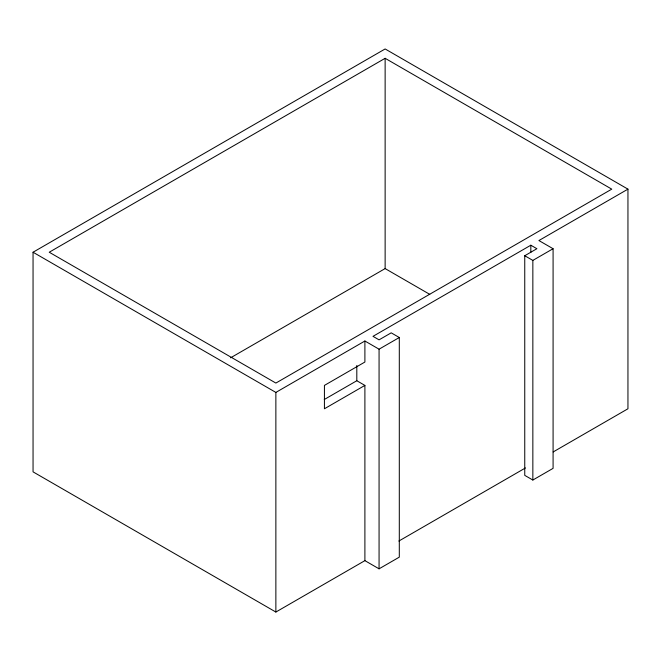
<?xml version="1.0" encoding="UTF-8"?>
<svg xmlns="http://www.w3.org/2000/svg" width="661" height="661" viewBox="0 0 661 661"><rect width="100%" height="100%" fill="white"/><g stroke="black" fill="none" stroke-linecap="round" stroke-linejoin="round"><path stroke-width="0.99" d="M627.95 189.145L538.913 240.546L553.083 248.718L553.083 468.352L532.849 480.035L524.751 475.366L524.751 255.733L536.897 248.718L530.824 245.214L372.994 336.342L379.067 339.845L391.205 332.838L399.302 337.507L399.302 557.14L379.067 568.824L364.897 560.644L275.868 612.045L33.05 471.855L33.05 252.229L385.132 48.955L627.95 189.145L627.95 408.771L553.166 451.95M385.132 58.3L49.236 252.229L275.868 383.066L611.764 189.145L385.132 58.3L385.132 268.581L230.59 357.816M33.05 252.229L275.868 392.419L364.897 341.01L379.067 349.19L399.302 337.507M524.751 255.733L532.849 260.401L553.083 248.718M324.254 399.525L356.808 380.736L364.897 385.404L364.897 560.644M364.897 385.404L324.427 408.771L324.427 385.404L364.897 362.038L364.897 341.01M398.856 541.045L525.47 467.938M385.132 268.581L429.749 294.343M532.849 260.401L532.849 480.035M530.824 245.214L530.824 252.436M379.067 349.19L379.067 568.824M356.808 365.492L356.808 380.736M275.868 392.419L275.868 612.045"/></g></svg>
